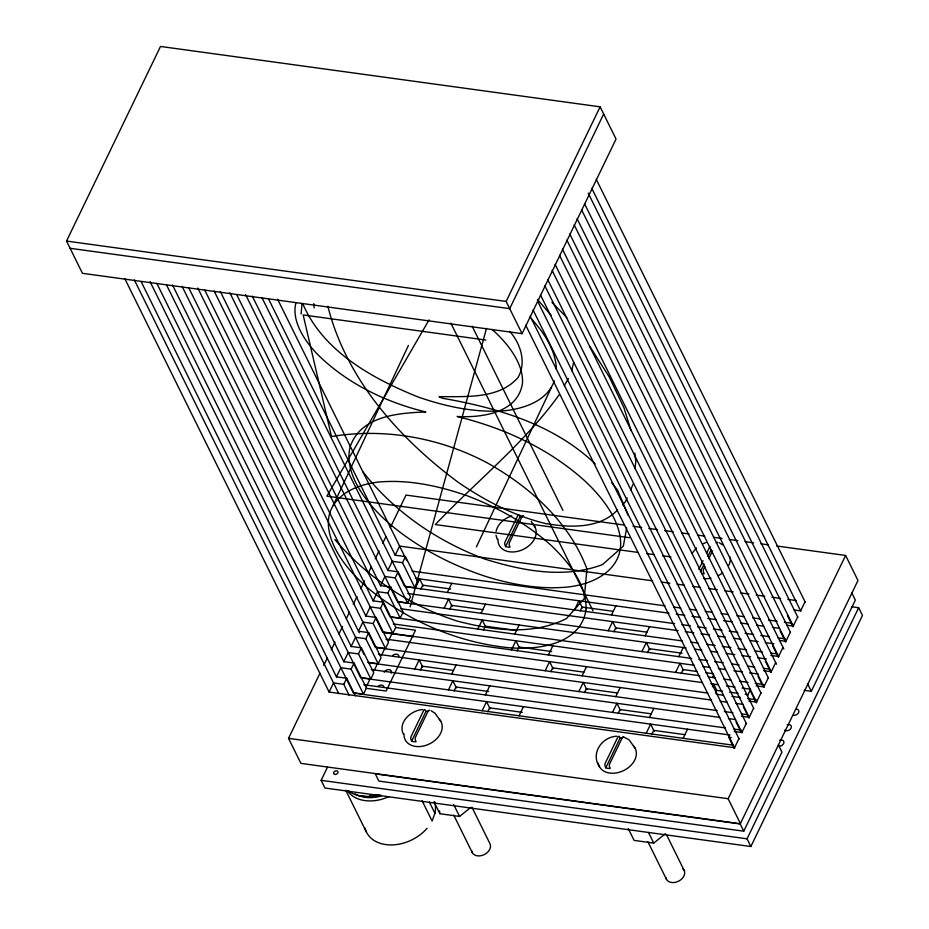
<?xml version="1.0" encoding="UTF-8"?>
<svg xmlns="http://www.w3.org/2000/svg" width="929" height="929" viewBox="0 0 929 929"><rect width="100%" height="100%" fill="white"/><g stroke="black" fill="none" stroke-linecap="round" stroke-linejoin="round"><path stroke-width="1.39" d="M301.124 314.025L301.96 303.98M635.018 468.588L635.796 461.701L634.774 453.178M626.68 527.951L623.336 546.147L602.468 564.6C564.031 579.069 522.632 570.824 484.683 559.037C437.245 541.177 394.511 512.076 363.1 472.037M571.73 370.799L573.611 362.449M410.084 606.916L486.494 328.378M496.063 531.423C497.77 523.712 504.575 518.219 511.821 515.885M434.493 801.576A37.381 27.162 -26.3 0 1 434.946 813.339L432.113 821.015L422.103 800.752M627.145 497.898L625.461 501.753L622.465 504.865M630.501 490.175L633.299 483.742M333.139 505.573L408.412 345.472M476.438 546.833L551.547 387.103M66.528 241.064L160.508 46.45L600.111 106.823L616.043 139.06L522.063 333.674L82.46 273.312L66.528 241.064L506.131 301.437L522.063 333.674M776.656 545.985L845.611 555.449L728.139 798.719L740.506 823.744L300.891 763.371L288.536 738.358L319.936 673.304M323.71 665.501L327.484 657.697M331.247 649.894L335.021 642.09M338.783 634.275L342.557 626.471M346.331 618.668L349.467 612.165M353.241 604.361L357.003 596.557M360.777 588.742L364.54 580.939M368.314 573.135L371.449 566.632M375.223 558.828L378.997 551.025M382.76 543.21L385.907 536.707M390.296 527.602L406.008 495.076L624.369 525.071M506.131 301.437L600.111 106.823M603.676 114.035L509.696 308.649L70.093 248.287M349.339 695.589L343.776 684.336L346.714 678.251L336.461 676.846L340.862 667.719L351.116 669.124L363.483 694.149L353.229 692.744L150.057 281.638M351.116 669.124L354.054 663.051L343.8 661.634L348.212 652.518L358.466 653.923L370.834 678.948L360.568 677.531L166.396 284.646M358.466 653.923L361.404 647.838L351.139 646.433L355.552 637.306L365.805 638.722L378.173 663.736L367.919 662.331M365.805 638.722L368.743 632.637L358.489 631.232L362.891 622.105L373.144 623.51L385.512 648.535L375.258 647.13L372.041 640.627M373.144 623.51L376.082 617.437L365.829 616.02L370.23 606.904L380.484 608.309L392.851 633.334L382.597 631.917L214.146 291.067M380.484 608.309L383.422 602.224L373.168 600.819L377.58 591.692L387.834 593.108L400.202 618.122L389.948 616.717M387.834 593.108L390.772 587.023L380.518 585.618L384.92 576.491L395.173 577.896L407.541 602.921L397.287 601.516M395.173 577.896L398.111 571.823L387.857 570.406L392.259 561.29L402.512 562.695L414.88 587.72L404.626 586.304L261.885 297.501M402.512 562.695L405.45 556.61L395.197 555.205L399.598 546.078L652.634 580.834M851.498 606.73L858.663 607.717L862.472 615.416L750.876 846.516L324.941 788.024L321.132 780.337L327.438 767.273M366.537 686.322L370.311 678.484M374.097 670.657L377.255 664.119M381.668 654.98L384.815 648.454M388.601 640.627L392.386 632.788M363.483 694.149L366.421 688.064L354.054 663.051M370.834 678.948L373.76 672.863L361.404 647.838M378.173 663.736L381.111 657.662L368.743 632.637M385.512 648.535L388.45 642.45L376.082 617.437M392.851 633.334L395.789 627.249L383.422 602.224M400.202 618.122L403.14 612.048L390.772 587.023M407.541 602.921L410.479 596.836L398.111 571.823M414.88 587.72L417.818 581.635L405.45 556.61M415.251 588.045L419.653 578.918L423.218 586.141M420.86 589.079L422.741 585.177L450.693 589.009M447.383 592.458L451.784 583.331M414.775 669.043L419.176 659.915L422.741 667.138M444.143 608.216L448.544 599.1L452.109 606.312M420.384 670.076L422.265 666.174L453.515 670.459M449.752 609.261L451.645 605.36L482.883 609.645M411.605 741.156L425.993 711.359L425.134 709.953A2.206 1.034 -82.2 0 0 423.694 710.418L411.117 736.465A2.206 1.034 -82.2 0 0 410.908 739.403L411.605 741.156L413.695 741.725L416.053 741.772L415.356 740.018A2.206 1.034 -82.2 0 1 415.565 737.069L428.141 711.033A2.206 1.034 -82.2 0 1 429.581 710.557M505.585 546.542L519.973 516.733L519.114 515.328A2.206 1.034 -82.2 0 0 517.674 515.804L505.097 541.839A2.206 1.034 -82.2 0 0 504.888 544.789L505.585 546.542L507.675 547.111L510.033 547.158L509.336 545.404A2.206 1.034 -82.2 0 1 509.545 542.455L522.121 516.419A2.206 1.034 -82.2 0 1 523.561 515.943M451.691 674.106L456.093 664.99M481.059 613.291L485.461 604.164M448.452 689.875L452.853 680.76L456.429 687.971M477.82 629.061L482.221 619.933L485.797 627.156M454.06 690.921L455.953 687.007L488.608 691.49M483.428 630.106L485.321 626.192L516.559 630.477M485.368 694.95L489.78 685.823M514.736 634.124L519.148 625.008M482.128 710.72L486.541 701.592L490.106 708.815M511.496 649.894L515.909 640.778L519.474 647.989M487.737 711.753L489.629 707.852L522.284 712.334M517.105 650.939L518.997 647.025L551.652 651.519M519.044 715.783L523.457 706.667M548.424 654.968L552.825 645.841M545.172 670.738L549.585 661.611L553.15 668.834M574.552 609.912L578.953 600.796L582.518 608.007M550.781 671.772L552.674 667.87L583.911 672.155M580.16 610.957L582.042 607.043L613.279 611.34M582.1 675.801L586.501 666.685M611.468 614.986L615.869 605.859M578.86 691.571L583.261 682.455L586.826 689.666M608.228 630.756L612.629 621.629L616.194 628.852M584.469 692.616L586.35 688.703L617.588 692.999M613.837 631.801L615.718 627.888L646.956 632.173M615.776 696.645L620.177 687.518M645.144 635.819L649.545 626.703M612.536 712.415L616.937 703.288L620.502 710.499M641.904 651.589L646.305 642.473L649.882 649.685M618.145 713.449L620.026 709.547L651.275 713.832M647.513 652.634L649.406 648.721L682.06 653.215M703.032 560.698L699.258 568.502A2.206 1.034 -82.2 0 0 698.945 569.547M706.806 552.883L709.953 546.368M605.766 767.83L620.154 738.021L619.295 736.616A2.206 1.034 -82.2 0 0 617.855 737.08L605.278 763.127A2.206 1.034 -82.2 0 0 605.069 766.077L605.766 767.83L607.868 768.388L610.214 768.434L609.517 766.68A2.206 1.034 -82.2 0 1 609.726 763.731L622.302 737.696A2.206 1.034 -82.2 0 1 623.742 737.22M700.373 571.916L704.124 564.135M707.886 556.355L711.01 549.887M704.972 566.516L703.717 569.117A2.206 1.034 -82.2 0 0 703.497 572.067L704.194 573.82L701.848 573.774M708.746 558.701L712.52 550.885M649.452 717.478L653.853 708.362M678.82 656.664L683.233 647.536M646.212 733.248L650.614 724.121L654.19 731.344M675.58 672.433L679.993 663.306L683.558 670.529M651.821 734.293L653.714 730.38L684.952 734.665M681.189 673.467L683.082 669.565L697.284 671.516M683.129 738.323L687.541 729.195M712.497 677.496L713.762 674.895M712.404 686.752L713.669 684.139L716.758 690.398L715.504 693.011M747.439 695.728L750.586 689.213L742.062 688.041M734.258 748.449L728.684 737.185L729.869 734.758M738.95 738.601L734.537 747.717L329.121 692.047L333.523 682.92L343.776 684.336M746.289 723.389L741.876 732.516L734.189 731.46M753.628 708.188L749.227 717.316L741.528 716.259M760.967 692.988L756.566 702.103L748.879 701.047M768.318 677.775L763.905 686.903L756.218 685.846M775.657 662.574L771.256 671.702L763.557 670.645M782.996 647.374L778.595 656.489L770.896 655.433M790.335 632.161L785.934 641.289L779.524 640.406M797.686 616.961L793.273 626.088L786.863 625.205M805.025 601.76L800.624 610.876L794.214 610.005M740.192 823.977L375.293 773.869L378.858 781.08L743.757 831.188L740.192 823.977L857.978 580.474L845.611 555.449M743.757 831.188L781.939 752.13L778.363 744.907M804.177 690.328L811.307 691.315L855.354 600.088L851.788 592.865M750.876 846.516L747.067 838.817L858.663 607.717M554.265 380.971C547.471 400.225 526.174 407.796 507.629 410.421C477.309 413.475 447.035 406.96 418.48 397.136C372.61 378.684 323.153 351.522 302.877 303.934M564.251 385.814L568.362 378.475M429.082 319.843L326.892 496.167L629.305 537.694M692.117 553.254L696.46 547.947M559.455 394.372C524.374 443.458 476.531 481.048 435.341 524.571L638.269 552.441M617.483 510.056C599.159 529.147 569.407 527.684 545.3 523.48C513.667 515.746 484.671 500.452 457.951 482.128C399.04 438.256 346.006 378.893 327.856 306.21M434.064 801.89L439.916 813.734L459.576 816.44L470.283 807.812M628.225 828.552L634.089 840.397L653.737 843.102L665.524 833.615M702.556 543.953L705.982 542.548M422.556 709.57C411.21 710.313 397.914 721.903 403.209 733.945M616.717 736.232C601.864 736.848 590.263 753.651 599.519 766.797M519.973 516.733L522.33 516.779M425.993 711.359L428.35 711.405M620.154 738.021L622.511 738.067M485.879 340.049L303.168 314.954L331.479 436.514C384.827 427.828 439.951 437.629 487.574 463.048C530.331 487.202 569.419 521.982 586.942 568.978L584.202 598.694L566.365 618.633C531.922 635.912 492.533 630.28 456.685 620.932C409.387 605.441 367.141 577.466 334.881 539.528M632.997 526.255L641.614 527.44M648.79 528.427L657.418 529.611M664.595 530.587L673.211 531.771M681.84 532.956L689.016 533.943M697.644 535.127L704.821 536.114M713.437 537.299L722.065 538.483M729.242 539.47L737.87 540.655M745.046 541.642L753.663 542.826M760.851 543.813L768.039 544.8M646.781 553.614L653.911 554.59M662.47 555.763L670.947 556.924M661.262 582.018L669.879 583.203M677.067 584.19L684.255 585.177M692.883 586.362L700.071 587.349M708.699 588.533L717.327 589.718M724.515 590.705L733.144 591.889M740.332 592.876L748.96 594.061M756.148 595.048L764.764 596.232M771.953 597.219L780.581 598.404M787.769 599.391L796.397 600.575M411.965 571.103L665.001 605.847M673.63 607.032L680.818 608.019M689.434 609.203L696.622 610.19M705.25 611.375L712.438 612.362M721.067 613.546L728.255 614.534M736.883 615.718L744.071 616.705M752.699 617.89L759.887 618.877M768.515 620.061L777.132 621.246M784.32 622.233L791.508 623.22M415.344 578.326L668.996 613.163M676.173 614.15L684.789 615.323M691.966 616.31L700.582 617.495M707.759 618.482L716.375 619.666M723.552 620.653L732.168 621.838M740.785 623.022L747.961 623.998M756.578 625.182L763.754 626.169M772.359 627.354L779.547 628.341M405.195 586.663L674.64 623.661M681.816 624.648L690.433 625.832M697.609 626.82L706.226 628.004M713.402 628.979L722.019 630.164M729.195 631.151L737.812 632.335M744.988 633.323L753.605 634.507M760.781 635.494L769.398 636.679M778.014 637.851L785.191 638.838M407.796 593.503L678.124 630.628M685.277 631.604L693.847 632.788M700.989 633.764L709.57 634.948M718.14 636.121L725.282 637.097M733.864 638.281L741.005 639.257M749.575 640.441L758.157 641.614M765.299 642.601L773.869 643.774M397.763 601.853L682.292 640.929M690.874 642.102L698.016 643.089M706.586 644.261L715.167 645.434M722.309 646.421L730.879 647.594M738.032 648.581L746.602 649.754M755.172 650.939L762.326 651.914M770.896 653.099L776.609 653.877M400.631 608.727L686.09 647.931M694.695 649.116L701.859 650.103M710.464 651.275L717.629 652.263M726.234 653.447L734.839 654.631M742.004 655.607L750.609 656.791M757.774 657.778L766.367 658.951M390.505 617.065L691.722 658.429M698.887 659.416L707.492 660.6M714.656 661.587L723.261 662.76M731.866 663.945L739.031 664.932M747.636 666.116L754.801 667.092M763.406 668.276L769.131 669.066M393.257 623.928L694.184 665.257M702.707 666.43L709.802 667.405M718.326 668.566L725.421 669.542M733.945 670.715L742.468 671.888M749.564 672.863L758.087 674.036M395.557 627.493L415.495 630.222L386.127 691.048L366.189 688.308M705.796 672.677L712.903 673.653M383.143 632.266L699.723 675.743M708.246 676.916L715.342 677.891M723.865 679.064L730.96 680.04M739.484 681.201L747.996 682.374M755.103 683.349L763.615 684.522M384.873 632.754L413.359 636.667M385.976 639.14L702.231 682.571M710.813 683.756L717.931 684.731M726.443 685.904L734.967 687.065M716.758 690.398L722.437 691.176M729.532 692.151L738.056 693.324M745.151 694.3L747.996 694.695M375.827 647.478L707.828 693.069M716.364 694.242L723.459 695.217M731.982 696.39L740.494 697.563M747.601 698.538L756.148 699.711M378.428 654.318L711.637 700.083M720.207 701.256L727.361 702.243M735.931 703.416L743.072 704.391M368.395 662.667L717.234 710.58M724.376 711.556L732.958 712.729M741.528 713.913L747.241 714.691M371.263 669.554L719.801 717.409M728.406 718.593L735.571 719.58M361.137 677.891L725.433 727.918M734.026 729.091L741.203 730.078M363.889 684.754L728.719 734.851M728.684 737.185L731.251 737.545M353.775 693.092L732.83 745.139M288.536 738.358L728.139 798.719M321.132 780.337L747.067 838.817M623.359 736.883L629.096 739.821L635.041 748.112M719.29 542.803L722.588 544.824M431.149 710.755L434.935 713.158L440.869 721.438M491.998 329.505L494.112 331.235A103.793 52.152 25.8 0 1 522.412 383.654C517.708 413.15 481.536 417.876 457.126 416.494C503.413 427.828 548.075 448.115 583.853 480.026A132.22 66.435 25.8 0 1 620.653 544.777C619.388 574.134 587.174 586.362 561.975 587.453A156.571 78.675 25.8 0 1 485.972 576.514C451.935 565.308 419.676 548.574 391.91 525.814A132.394 66.528 25.8 0 1 350.279 446.431C361.033 415.762 398.1 413.022 425.772 411.965C385.651 402.187 346.923 383.503 317.381 354.216A103.816 52.175 25.8 0 1 295.956 302.761M595.199 463.919C554.195 424.437 497.212 407.726 442.401 398.251L439.034 396.683C465.58 396.346 498.49 399.482 517.952 377.638C526.778 362.682 520.554 343.358 509.638 331.328M551.954 302.331L566.818 317.625M537.438 299.417L551.245 315.442M611.7 482.662L617.68 490.28L628.19 515.432M531.26 521.401L534.849 526.824M589.776 346.389L609.134 376.768L623.87 407.587L631.035 430.708M596.209 179.251L805.188 602.097M591.808 188.378L800.786 611.212M588.22 193.151L797.848 617.297M584.457 203.579L793.447 626.425M787.432 615.555L792.994 626.808M581.519 209.664L790.509 632.498M807.742 684.092L811.307 691.315M577.118 218.779L786.097 641.625M780.081 630.756L785.655 642.02M574.18 224.864L783.809 649.011M569.779 233.992L778.757 656.826M772.742 645.957L778.305 657.221M566.841 240.065L776.458 664.212M562.44 249.193L771.418 672.039M765.403 661.169L770.965 672.422M559.502 255.278L768.48 678.112M555.089 264.393L764.068 687.239M758.052 676.37L762.999 686.38M552.151 270.478L761.141 693.324M547.75 279.606L756.729 702.44M750.713 691.571L756.276 702.835M544.812 285.679L753.791 708.525M540.411 294.807L749.389 717.641M743.374 706.783L748.937 718.036M537.473 300.891L746.451 723.726M533.072 310.007L742.05 732.853M736.035 721.984L740.982 731.994M530.134 316.092L739.112 738.938M525.721 325.22L734.7 748.054M450.867 323.153L593.062 610.852M666.708 835.113L684.034 870.171M648.465 832.442L653.737 843.102M647.885 841.744L666.499 879.403M277.585 299.208L406.821 560.698M268.678 299.219L395.348 555.507M252.34 296.212L388.008 570.708M245.546 294.493L396.671 600.262M236.64 294.505L380.658 585.92M229.846 292.786L389.321 615.462M220.301 291.509L373.342 601.156M471.897 807.15L489.873 843.509A9.905 7.2 -26.3 0 1 483.428 854.97A9.905 7.2 -26.3 0 1 471.723 850.952M204.589 289.79L365.98 616.322M453.724 804.595L459.576 816.44M197.796 288.06L371.554 639.616M453.724 815.081L472.338 852.741M188.889 288.083L359.279 632.835M182.096 286.353L362.356 651.066M362.774 651.926L364.063 654.527M429.314 801.948L434.946 813.339M172.55 285.075L351.29 646.735M156.85 283.368L343.951 661.936M346.714 678.251L355.366 695.763M141.15 281.65L336.612 677.148M134.357 279.931L338.818 693.638M124.8 278.642L329.272 692.349M345.751 790.265L366.398 832.047M472.176 326.218L562.951 510.427M497.189 539.331L496.005 535.22M439.498 810.994L439.916 813.734M313.747 303.586L314.153 307.917M716.282 543.082A2.206 1.034 -82.2 0 1 717.722 542.606M730.252 557.11A20.078 14.585 -26.3 0 1 728.824 565.25M722.704 572.74A20.078 14.585 -26.3 0 1 718.349 575.597M711.01 578.198A20.078 14.585 -26.3 0 1 703.706 578.465M532.41 523.84A20.078 14.585 -26.3 0 1 522.597 549.701A20.078 14.585 -26.3 0 1 498.002 539.25M439.371 719.371A20.078 14.585 -26.3 0 1 427.816 744.663A20.078 14.585 -26.3 0 1 404.022 733.864M633.532 746.033A20.078 14.585 -26.3 0 1 623.58 770.606A20.078 14.585 -26.3 0 1 598.288 763.185M682.827 868.696A9.905 7.2 -26.3 0 1 678.762 881.087A9.905 7.2 -26.3 0 1 665.896 877.615M531.411 318.844A126.611 63.625 25.8 0 1 556.32 369.196M392.874 655.328A3.971 2.88 -26.3 0 1 398.889 656.153M779.721 740.192A3.971 2.88 -26.3 0 1 783.902 742.77A3.971 2.88 -26.3 0 1 778.676 746.196M377.952 686.229A3.971 2.88 -26.3 0 1 383.967 687.054M384.2 672.259A3.971 2.88 -26.3 0 1 389.158 669.646A3.971 2.88 -26.3 0 1 391.144 673.211M796.571 709.117A3.971 2.88 -26.3 0 1 798.557 712.694A3.971 2.88 -26.3 0 1 793.587 715.307M787.177 724.748A3.971 2.88 -26.3 0 1 791.102 728.139A3.971 2.88 -26.3 0 1 784.599 730.101M389.146 796.525A36.277 26.349 -26.3 0 1 347.516 790.869M427.073 828.308A37.381 27.162 -26.3 0 1 390.83 844.937A37.381 27.162 -26.3 0 1 364.923 828.029M378.951 794.945A37.381 27.162 -26.3 0 1 348.619 791.02M381.018 796.06A33.676 24.468 -26.3 0 1 355.075 793.842M377.627 794.98A33.096 24.049 -26.3 0 1 373.504 795.642M372.146 795.77A33.096 24.049 -26.3 0 1 369.463 795.863M380.704 795.096A33.247 24.154 -26.3 0 1 362.089 795.781M586.153 608.716C581.554 645.04 536.765 650.416 507.362 647.571C457.068 642.148 408.818 621.28 369.591 589.485A126.948 63.787 25.8 0 1 329.76 512.971C336.426 493.044 357.967 484.752 377.139 482.186C407.529 479.132 437.873 485.67 466.486 495.517C497.63 507.234 527.091 523.759 551.896 546.078C569.001 562.835 586.013 583.551 586.153 608.716M334.916 774.438A2.346 1.707 -26.3 0 0 338.017 771.953A2.346 1.707 -26.3 0 0 334.463 771.465A2.346 1.707 -26.3 0 0 334.916 774.438"/></g></svg>
